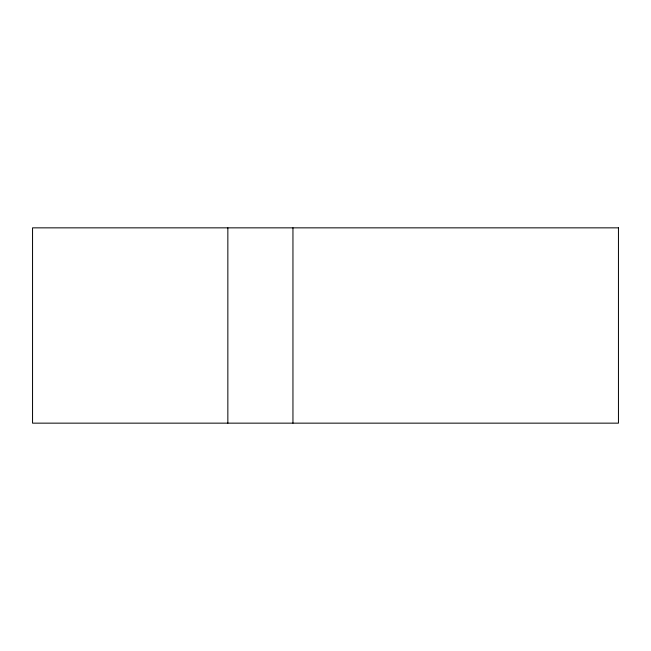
<?xml version="1.0" encoding="UTF-8"?>
<svg xmlns="http://www.w3.org/2000/svg" width="651" height="651" viewBox="0 0 651 651"><rect width="100%" height="100%" fill="white"/><g stroke="black" fill="none" stroke-linecap="round" stroke-linejoin="round"><path stroke-width="0.98" d="M292.95 227.85L292.95 423.15M227.85 227.85L227.85 423.15M618.45 227.85L32.55 227.85L32.55 423.15L618.45 423.15L618.45 227.85"/></g></svg>
